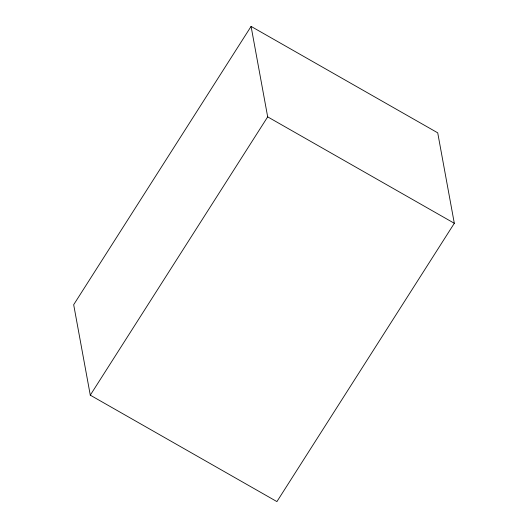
<?xml version="1.0" encoding="UTF-8"?>
<svg xmlns="http://www.w3.org/2000/svg" width="528" height="528" viewBox="0 0 528 528"><rect width="100%" height="100%" fill="white"/><g stroke="black" fill="none" stroke-linecap="round" stroke-linejoin="round"><path stroke-width="0.79" d="M251.084 26.4L73.682 304.709L90.281 395.168L276.916 501.6L454.318 223.291L437.719 132.832L251.084 26.4L267.683 116.866L90.281 395.168M267.683 116.866L454.318 223.291"/></g></svg>
